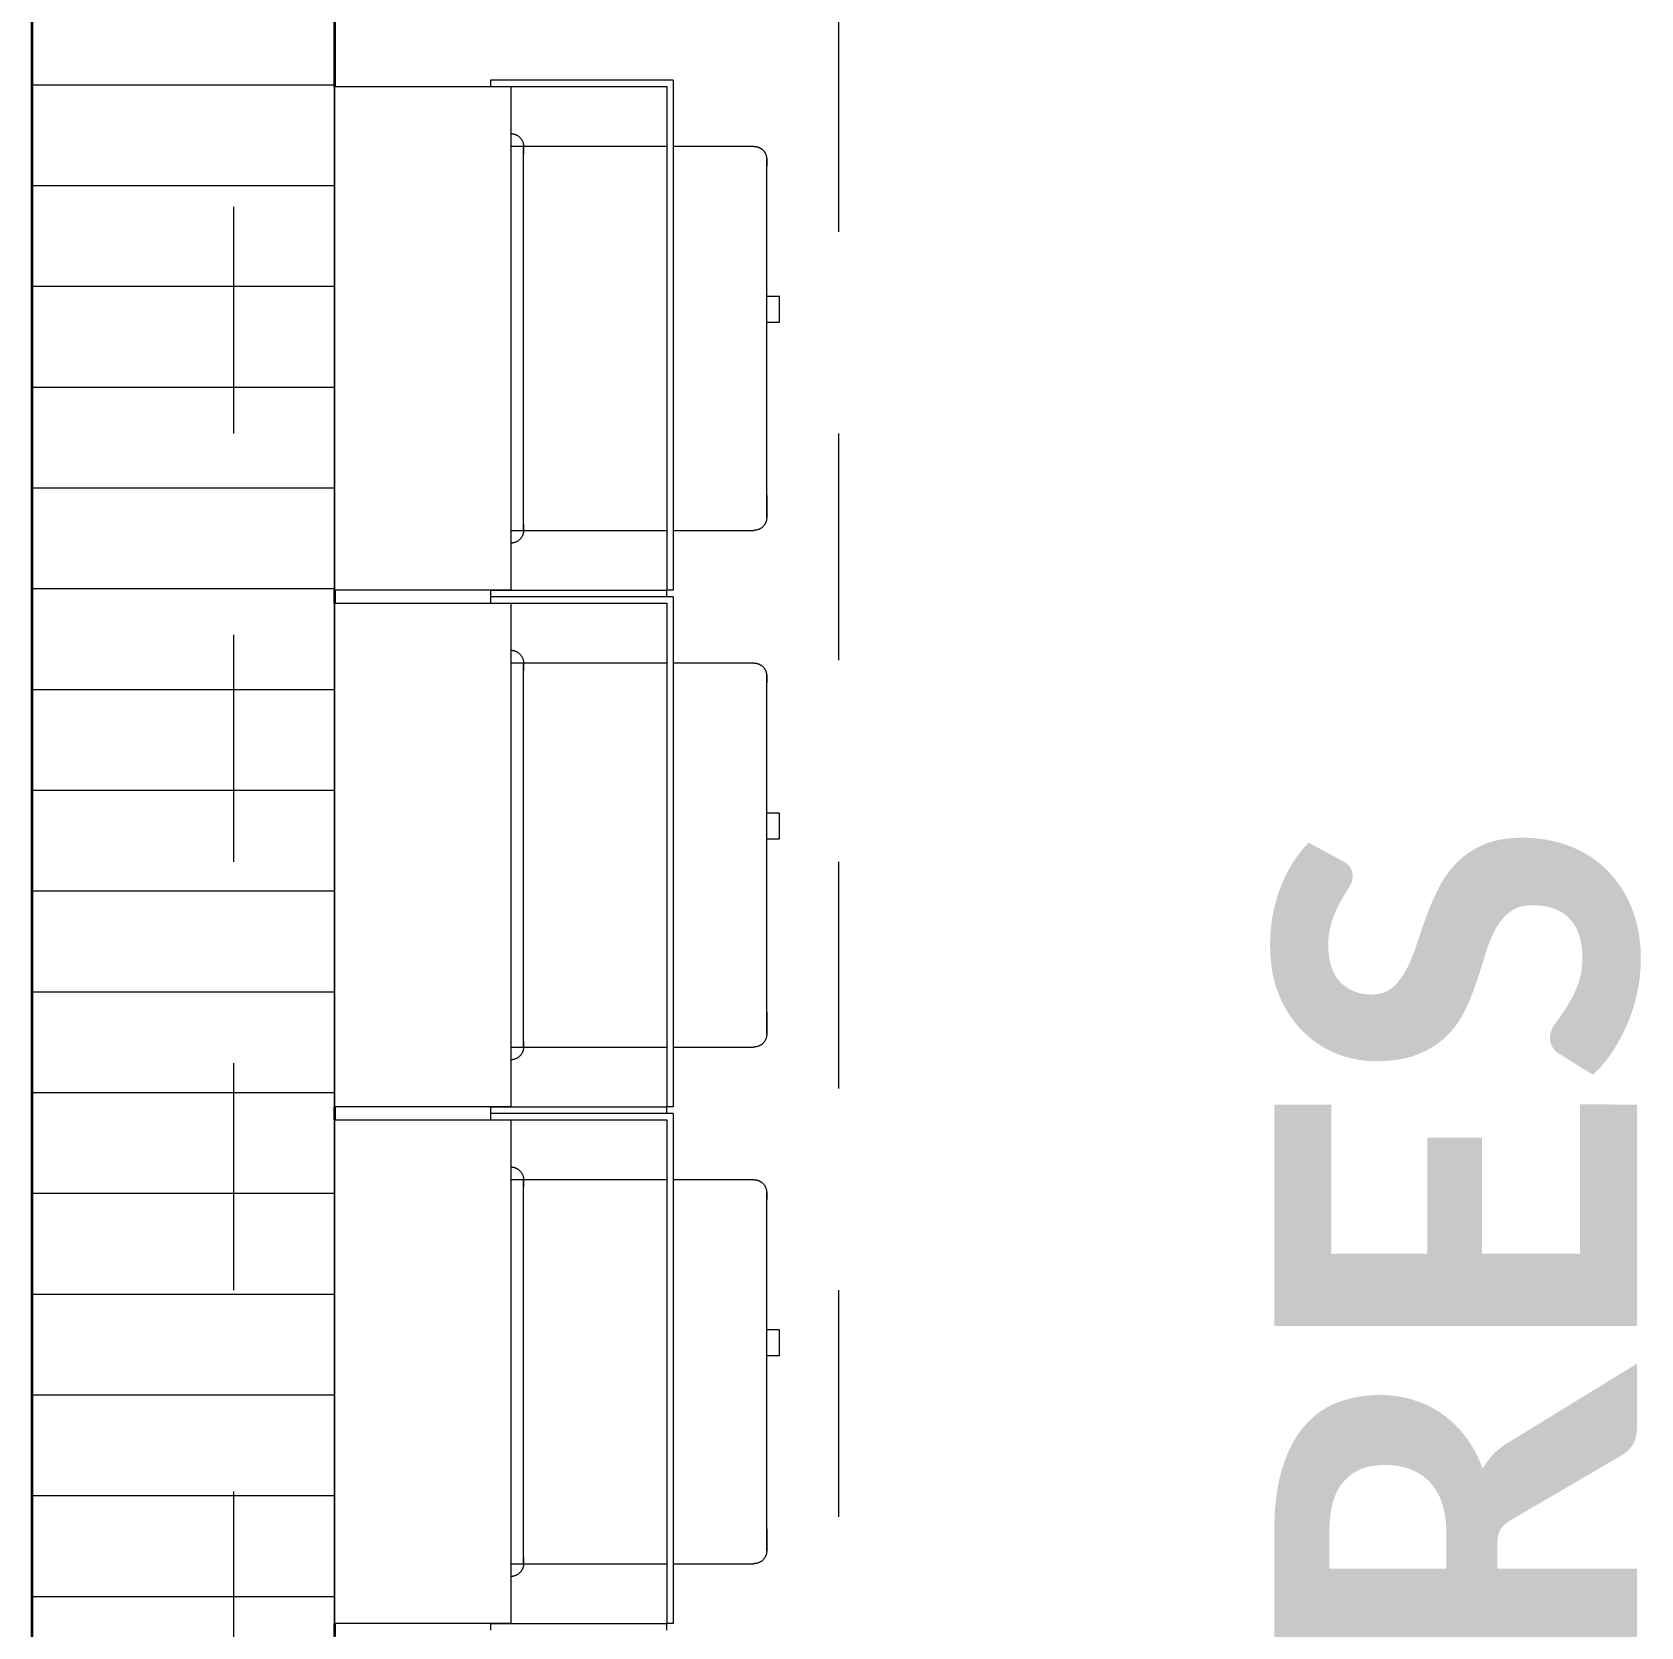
# Model space of a CAD drawing. Header units: metres. Extents: x -144 to 1000, y -717 to 29.
# Drawn here: x 181.472 to 182.27, y -565.68 to -564.888 of the extents above; entities that cross this region are included whole.
import ezdxf

# ---------------------------------------------------------------- set-up
doc = ezdxf.new("R2010")
doc.units = ezdxf.units.M
doc.linetypes.add('basculante modificado', pattern=[0.18, 0.1125, -0.0675])
doc.layers.get('0').update_dxf_attribs({"color": 1})
for name, color, linetype, lineweight in [('A-DETL', 1, 'Continuous', 9), ('A-DETL-THIN', 1, 'Continuous', 9), ('A-WALL', 4, 'Continuous', 9), ('E-ELEC-FIXT', 7, 'Continuous', 9), ('G-ANNO-TEXT', 2, 'Continuous', 9)]:
    doc.layers.add(name, color=color, linetype=linetype, lineweight=lineweight)
doc.layers.add('A-WALL-PATT', color=7, linetype='Continuous', lineweight=35, true_color=0x9c9c9c)
doc.styles.add('Calibri_B_2', font='calibrib.ttf', dxfattribs={"height": 0.135})

# ---------------------------------------------------------------- blocks, each defined once
blk = doc.blocks.new('Q')
at = {"layer": 'A-DETL', "color": 7, "linetype": 'basculante modificado'}
for p, q in [((187.49869, -505.70639), (187.49869, -498.90639)), ((187.79869, -498.90639), (187.79869, -505.70639))]:
    blk.add_line(p, q, dxfattribs=at)
at = {"layer": 'A-DETL-THIN'}
blk.add_line((187.54869, -502.35539), (187.54869, -505.70639), dxfattribs=at)
at = {"layer": 'A-WALL', "lineweight": 35}
for p, q in [((187.39869, -505.70639), (187.39869, -498.91039)), ((187.54869, -502.35539), (187.54869, -503.40922)), ((187.54869, -503.65922), (187.54869, -503.66557)), ((187.54869, -503.91557), (187.54869, -503.92192)), ((187.54869, -504.17192), (187.54869, -504.17827))]:
    blk.add_line(p, q, dxfattribs=at)
at = {"layer": 'A-WALL-PATT', "color": 8, "lineweight": 5, "true_color": 0x727272}
for p, q in [((187.54869, -503.40854), (187.39869, -503.40854)), ((187.54869, -503.45854), (187.39869, -503.45854)), ((187.54869, -503.50854), (187.39869, -503.50854)), ((187.54869, -503.55854), (187.39869, -503.55854)), ((187.54869, -503.60854), (187.39869, -503.60854)), ((187.54869, -503.65854), (187.39869, -503.65854)), ((187.54869, -503.70854), (187.39869, -503.70854)), ((187.54869, -503.75854), (187.39869, -503.75854)), ((187.54869, -503.80854), (187.39869, -503.80854)), ((187.54869, -503.85854), (187.39869, -503.85854)), ((187.54869, -503.90854), (187.39869, -503.90854)), ((187.54869, -503.95854), (187.39869, -503.95854)), ((187.54869, -504.00854), (187.39869, -504.00854)), ((187.54869, -504.05854), (187.39869, -504.05854)), ((187.54869, -504.10854), (187.39869, -504.10854)), ((187.54869, -504.15854), (187.39869, -504.15854))]:
    blk.add_line(p, q, dxfattribs=at)
at = {"layer": 'E-ELEC-FIXT'}
for p, q in [((187.54869, -503.65922), (187.54869, -503.40922)), ((187.54869, -503.40922), (187.63614, -503.40922)), ((187.71672, -503.40604), (187.62609, -503.40604)), ((187.62609, -503.40604), (187.62609, -503.40922)), ((187.62609, -503.40922), (187.71354, -503.40922)), ((187.63614, -503.40922), (187.63614, -503.65922)), ((187.71354, -503.40922), (187.71354, -503.65922)), ((187.71672, -503.40604), (187.71672, -503.65922)), ((187.71354, -503.43897), (187.63614, -503.43897)), ((187.64249, -503.44148), (187.64249, -503.43897)), ((187.75679, -503.43897), (187.71672, -503.43897)), ((187.64249, -503.47737), (187.64249, -503.47045)), ((187.64249, -503.50482), (187.64249, -503.49646)), ((187.76949, -503.51341), (187.76314, -503.51341)), ((187.76949, -503.51341), (187.76314, -503.51341)), ((187.76949, -503.52611), (187.76949, -503.51341)), ((187.76949, -503.51407), (187.76949, -503.51341)), ((187.76949, -503.51426), (187.76949, -503.51341)), ((187.76949, -503.51407), (187.76949, -503.51341)), ((187.76314, -503.52611), (187.76949, -503.52611)), ((187.76314, -503.52611), (187.76949, -503.52611)), ((187.76949, -503.52611), (187.76949, -503.52526)), ((187.76949, -503.52611), (187.76949, -503.52546)), ((187.76949, -503.52611), (187.76949, -503.52546)), ((187.64249, -503.57198), (187.64249, -503.56361)), ((187.64249, -503.59798), (187.64249, -503.59107)), ((187.63614, -503.62947), (187.71354, -503.62947)), ((187.64249, -503.62947), (187.64249, -503.62802)), ((187.71672, -503.62947), (187.75679, -503.62947)), ((187.63614, -503.65922), (187.54869, -503.65922)), ((187.54869, -503.91557), (187.54869, -503.66557)), ((187.54869, -503.66557), (187.63614, -503.66557)), ((187.62609, -503.65922), (187.71354, -503.65922)), ((187.62609, -503.65922), (187.62609, -503.66239)), ((187.71354, -503.66239), (187.62609, -503.66239)), ((187.71672, -503.66239), (187.62609, -503.66239)), ((187.62609, -503.66239), (187.62609, -503.66557)), ((187.62609, -503.66557), (187.71354, -503.66557)), ((187.63614, -503.66557), (187.63614, -503.91557)), ((187.71354, -503.66239), (187.71354, -503.65922)), ((187.71672, -503.65922), (187.71354, -503.65922)), ((187.71354, -503.66557), (187.71354, -503.91557)), ((187.71672, -503.66239), (187.71672, -503.91557)), ((187.71354, -503.69532), (187.63614, -503.69532)), ((187.64249, -503.69783), (187.64249, -503.69532)), ((187.75679, -503.69532), (187.71672, -503.69532)), ((187.64249, -503.73372), (187.64249, -503.7268)), ((187.64249, -503.76018), (187.64249, -503.75281)), ((187.76949, -503.76976), (187.76314, -503.76976)), ((187.76949, -503.76976), (187.76314, -503.76976)), ((187.76949, -503.78246), (187.76949, -503.76976)), ((187.76949, -503.77042), (187.76949, -503.76976)), ((187.76949, -503.77061), (187.76949, -503.76976)), ((187.76949, -503.77042), (187.76949, -503.76976)), ((187.76314, -503.78246), (187.76949, -503.78246)), ((187.76314, -503.78246), (187.76949, -503.78246)), ((187.76949, -503.78246), (187.76949, -503.78161)), ((187.76949, -503.78246), (187.76949, -503.78181)), ((187.76949, -503.78246), (187.76949, -503.78181)), ((187.64249, -503.82833), (187.64249, -503.81996)), ((187.64249, -503.85433), (187.64249, -503.84742)), ((187.63614, -503.88582), (187.71354, -503.88582)), ((187.64249, -503.88582), (187.64249, -503.88437)), ((187.71672, -503.88582), (187.75679, -503.88582)), ((187.63614, -503.91557), (187.54869, -503.91557)), ((187.54869, -504.17192), (187.54869, -503.92192)), ((187.54869, -503.92192), (187.63614, -503.92192)), ((187.62609, -503.91557), (187.71354, -503.91557)), ((187.62609, -503.91557), (187.62609, -503.91874)), ((187.71354, -503.91874), (187.62609, -503.91874)), ((187.71672, -503.91874), (187.62609, -503.91874)), ((187.62609, -503.91874), (187.62609, -503.92192)), ((187.62609, -503.92192), (187.71354, -503.92192)), ((187.63614, -503.92192), (187.63614, -504.17192)), ((187.71354, -503.91874), (187.71354, -503.91557)), ((187.71672, -503.91557), (187.71354, -503.91557)), ((187.71354, -503.92192), (187.71354, -504.17192)), ((187.71672, -503.91874), (187.71672, -504.17192)), ((187.71354, -503.95167), (187.63614, -503.95167)), ((187.64249, -503.95418), (187.64249, -503.95167)), ((187.75679, -503.95167), (187.71672, -503.95167)), ((187.64249, -503.98475), (187.64249, -503.98315)), ((187.64249, -503.99007), (187.64249, -503.98569)), ((187.64249, -504.01752), (187.64249, -504.00916)), ((187.76949, -504.02611), (187.76314, -504.02611)), ((187.76949, -504.02611), (187.76314, -504.02611)), ((187.76949, -504.03881), (187.76949, -504.02611)), ((187.76949, -504.02677), (187.76949, -504.02611)), ((187.76949, -504.02696), (187.76949, -504.02611)), ((187.76949, -504.02677), (187.76949, -504.02611)), ((187.76314, -504.03881), (187.76949, -504.03881)), ((187.76314, -504.03881), (187.76949, -504.03881)), ((187.76949, -504.03881), (187.76949, -504.03796)), ((187.76949, -504.03881), (187.76949, -504.03816)), ((187.76949, -504.03881), (187.76949, -504.03816)), ((187.64249, -504.08468), (187.64249, -504.07631)), ((187.64249, -504.11068), (187.64249, -504.10377)), ((187.63614, -504.14217), (187.71354, -504.14217)), ((187.64249, -504.14217), (187.64249, -504.14072)), ((187.71672, -504.14217), (187.75679, -504.14217)), ((187.63614, -504.17192), (187.54869, -504.17192)), ((187.62609, -504.17192), (187.71354, -504.17192)), ((187.62609, -504.17192), (187.62609, -504.17509)), ((187.71354, -504.17509), (187.71354, -504.17192)), ((187.71672, -504.17192), (187.71354, -504.17192))]:
    blk.add_line(p, q, dxfattribs=at)
at = {"layer": 'E-ELEC-FIXT', "flags": 128}
for points in [[(187.63614, -503.43262), (187.63639, -503.43262), (187.63665, -503.43264), (187.6369, -503.43266), (187.63715, -503.4327), (187.6374, -503.43274), (187.63765, -503.4328), (187.6379, -503.43286), (187.63814, -503.43294), (187.63838, -503.43302), (187.63861, -503.43312), (187.63885, -503.43322), (187.63907, -503.43333), (187.6393, -503.43346), (187.63951, -503.43359), (187.63973, -503.43373), (187.63993, -503.43387), (187.64013, -503.43403), (187.64033, -503.43419), (187.64052, -503.43436), (187.6407, -503.43454), (187.64087, -503.43473), (187.64104, -503.43492), (187.64119, -503.43512), (187.64134, -503.43533), (187.64148, -503.43554), (187.64162, -503.43575), (187.64174, -503.43597), (187.64186, -503.4362), (187.64196, -503.43643), (187.64206, -503.43667), (187.64215, -503.4369), (187.64222, -503.43715), (187.64229, -503.43739), (187.64235, -503.43764), (187.6424, -503.43789), (187.64244, -503.43814), (187.64246, -503.43839), (187.64248, -503.43864), (187.64249, -503.4389), (187.64249, -503.43897)], [(187.63614, -503.43262), (187.63639, -503.43262), (187.63665, -503.43264), (187.6369, -503.43266), (187.63715, -503.4327), (187.6374, -503.43274), (187.63765, -503.4328), (187.6379, -503.43286), (187.63814, -503.43294), (187.63838, -503.43302), (187.63861, -503.43312), (187.63885, -503.43322), (187.63907, -503.43333), (187.6393, -503.43346), (187.63951, -503.43359), (187.63973, -503.43373), (187.63993, -503.43387), (187.64013, -503.43403), (187.64033, -503.43419)], [(187.64196, -503.43643), (187.64206, -503.43667), (187.64215, -503.4369), (187.64222, -503.43715), (187.64229, -503.43739), (187.64235, -503.43764), (187.6424, -503.43789), (187.64244, -503.43814), (187.64246, -503.43839), (187.64248, -503.43864), (187.64249, -503.4389), (187.64249, -503.43897)], [(187.64249, -503.53422), (187.64249, -503.53041), (187.64249, -503.52661), (187.64249, -503.52281), (187.64249, -503.51904), (187.64249, -503.51529), (187.64249, -503.51158), (187.64249, -503.50789), (187.64249, -503.50425), (187.64249, -503.50066), (187.64249, -503.49712), (187.64249, -503.49365), (187.64249, -503.49023), (187.64249, -503.48689), (187.64249, -503.48362), (187.64249, -503.48043), (187.64249, -503.47733), (187.64249, -503.47432), (187.64249, -503.47141), (187.64249, -503.4686), (187.64249, -503.46589), (187.64249, -503.46329), (187.64249, -503.4608), (187.64249, -503.45844), (187.64249, -503.45619), (187.64249, -503.45407), (187.64249, -503.45207), (187.64249, -503.45021), (187.64249, -503.44848), (187.64249, -503.44689), (187.64249, -503.44544), (187.64249, -503.44413), (187.64249, -503.44297), (187.64249, -503.44195), (187.64249, -503.44108), (187.64249, -503.44035), (187.64249, -503.43978), (187.64249, -503.43936), (187.64249, -503.43909), (187.64249, -503.43897), (187.64249, -503.43897)], [(187.64249, -503.43897), (187.64249, -503.43904), (187.64249, -503.43927), (187.64249, -503.43965), (187.64249, -503.44018), (187.64249, -503.44087), (187.64249, -503.4417), (187.64249, -503.44268)], [(187.75679, -503.43897), (187.75704, -503.43897), (187.7573, -503.43899), (187.75755, -503.43901), (187.7578, -503.43905), (187.75805, -503.43909), (187.7583, -503.43915), (187.75855, -503.43921), (187.75879, -503.43929), (187.75903, -503.43937), (187.75926, -503.43947), (187.7595, -503.43957), (187.75972, -503.43968), (187.75995, -503.43981), (187.76016, -503.43994), (187.76038, -503.44008), (187.76058, -503.44022), (187.76078, -503.44038), (187.76098, -503.44054), (187.76117, -503.44071), (187.76135, -503.44089), (187.76152, -503.44108), (187.76169, -503.44127), (187.76184, -503.44147), (187.76199, -503.44168), (187.76213, -503.44189), (187.76227, -503.4421), (187.76239, -503.44232), (187.76251, -503.44255), (187.76261, -503.44278), (187.76271, -503.44302), (187.7628, -503.44325), (187.76287, -503.4435), (187.76294, -503.44374), (187.763, -503.44399), (187.76305, -503.44424), (187.76309, -503.44449), (187.76311, -503.44474), (187.76313, -503.44499), (187.76314, -503.44525), (187.76314, -503.44532)], [(187.75755, -503.43901), (187.7578, -503.43905), (187.75805, -503.43909), (187.7583, -503.43915), (187.75855, -503.43921), (187.75879, -503.43929), (187.75903, -503.43937), (187.75926, -503.43947), (187.7595, -503.43957), (187.75972, -503.43968), (187.75995, -503.43981), (187.76016, -503.43994), (187.76038, -503.44008), (187.76058, -503.44022)], [(187.76199, -503.44168), (187.76213, -503.44189), (187.76227, -503.4421), (187.76239, -503.44232), (187.76251, -503.44255), (187.76261, -503.44278), (187.76271, -503.44302), (187.7628, -503.44325), (187.76287, -503.4435), (187.76294, -503.44374), (187.763, -503.44399), (187.76305, -503.44424), (187.76309, -503.44449), (187.76311, -503.44474), (187.76313, -503.44499), (187.76314, -503.44525), (187.76314, -503.44532)], [(187.76314, -503.62312), (187.76314, -503.62305), (187.76314, -503.62283), (187.76314, -503.62248), (187.76314, -503.62198), (187.76314, -503.62134), (187.76314, -503.62057), (187.76314, -503.61965), (187.76314, -503.6186), (187.76314, -503.61742), (187.76314, -503.6161), (187.76314, -503.61465), (187.76314, -503.61307), (187.76314, -503.61137), (187.76314, -503.60954), (187.76314, -503.60759), (187.76314, -503.60552), (187.76314, -503.60334), (187.76314, -503.60105), (187.76314, -503.59865), (187.76314, -503.59615), (187.76314, -503.59355), (187.76314, -503.59086), (187.76314, -503.58807), (187.76314, -503.5852), (187.76314, -503.58225), (187.76314, -503.57922), (187.76314, -503.57612), (187.76314, -503.57295), (187.76314, -503.56972), (187.76314, -503.56643), (187.76314, -503.56309), (187.76314, -503.55971), (187.76314, -503.55628), (187.76314, -503.55282), (187.76314, -503.54933), (187.76314, -503.54581), (187.76314, -503.54228), (187.76314, -503.53873), (187.76314, -503.53518), (187.76314, -503.53162), (187.76314, -503.52807), (187.76314, -503.52453), (187.76314, -503.521), (187.76314, -503.5175), (187.76314, -503.51402), (187.76314, -503.51057), (187.76314, -503.50716), (187.76314, -503.5038), (187.76314, -503.50048), (187.76314, -503.49722), (187.76314, -503.49402), (187.76314, -503.49088), (187.76314, -503.48781), (187.76314, -503.48482), (187.76314, -503.4819), (187.76314, -503.47907), (187.76314, -503.47632), (187.76314, -503.47367), (187.76314, -503.47112), (187.76314, -503.46866), (187.76314, -503.46631), (187.76314, -503.46407), (187.76314, -503.46195), (187.76314, -503.45993), (187.76314, -503.45804), (187.76314, -503.45627), (187.76314, -503.45462), (187.76314, -503.4531), (187.76314, -503.45171), (187.76314, -503.45045), (187.76314, -503.44933), (187.76314, -503.44834), (187.76314, -503.44749), (187.76314, -503.44678), (187.76314, -503.44621), (187.76314, -503.44578), (187.76314, -503.44549), (187.76314, -503.44534), (187.76314, -503.44532)], [(187.76314, -503.44532), (187.76314, -503.44539), (187.76314, -503.4456), (187.76314, -503.44596), (187.76314, -503.44645), (187.76314, -503.44709), (187.76314, -503.44786), (187.76314, -503.44878)], [(187.76314, -503.44678), (187.76314, -503.44621), (187.76314, -503.44578), (187.76314, -503.44549), (187.76314, -503.44534), (187.76314, -503.44532)], [(187.76314, -503.44532), (187.76314, -503.44539), (187.76314, -503.4456), (187.76314, -503.44596), (187.76314, -503.44645)], [(187.64249, -503.62947), (187.64249, -503.62939), (187.64249, -503.62916), (187.64249, -503.62878), (187.64249, -503.62825), (187.64249, -503.62757), (187.64249, -503.62674), (187.64249, -503.62576), (187.64249, -503.62463), (187.64249, -503.62336), (187.64249, -503.62195), (187.64249, -503.62039), (187.64249, -503.6187), (187.64249, -503.61688), (187.64249, -503.61492), (187.64249, -503.61283), (187.64249, -503.61062), (187.64249, -503.60828), (187.64249, -503.60583), (187.64249, -503.60326), (187.64249, -503.60058), (187.64249, -503.59779), (187.64249, -503.59491), (187.64249, -503.59192), (187.64249, -503.58884), (187.64249, -503.58568), (187.64249, -503.58243), (187.64249, -503.57911), (187.64249, -503.57572), (187.64249, -503.57225), (187.64249, -503.56873), (187.64249, -503.56515), (187.64249, -503.56153), (187.64249, -503.55786), (187.64249, -503.55415), (187.64249, -503.55041), (187.64249, -503.54664), (187.64249, -503.54285), (187.64249, -503.53905), (187.64249, -503.53525), (187.64249, -503.53422)], [(187.76314, -503.62312), (187.76314, -503.62305), (187.76314, -503.62283), (187.76314, -503.62248), (187.76314, -503.62198), (187.76314, -503.62134), (187.76314, -503.62057), (187.76314, -503.61965), (187.76314, -503.6186), (187.76314, -503.61742), (187.76314, -503.6161), (187.76314, -503.61465), (187.76314, -503.61307), (187.76314, -503.61137)], [(187.76314, -503.61217), (187.76314, -503.61381), (187.76314, -503.61533), (187.76314, -503.61672), (187.76314, -503.61798), (187.76314, -503.6191), (187.76314, -503.62009), (187.76314, -503.62094), (187.76314, -503.62166), (187.76314, -503.62223), (187.76314, -503.62266), (187.76314, -503.62295), (187.76314, -503.6231), (187.76314, -503.62312)], [(187.76314, -503.61217), (187.76314, -503.61381), (187.76314, -503.61533), (187.76314, -503.61672), (187.76314, -503.61798), (187.76314, -503.6191), (187.76314, -503.62009), (187.76314, -503.62094), (187.76314, -503.62166), (187.76314, -503.62223), (187.76314, -503.62266), (187.76314, -503.62295), (187.76314, -503.6231), (187.76314, -503.62312)], [(187.64249, -503.62649), (187.64249, -503.62736), (187.64249, -503.62808), (187.64249, -503.62865), (187.64249, -503.62907), (187.64249, -503.62934), (187.64249, -503.62946), (187.64249, -503.62947)], [(187.76314, -503.62312), (187.76314, -503.62337), (187.76312, -503.62362), (187.7631, -503.62388), (187.76306, -503.62413), (187.76301, -503.62438), (187.76296, -503.62463), (187.76289, -503.62487), (187.76282, -503.62511), (187.76273, -503.62535), (187.76264, -503.62559), (187.76254, -503.62582), (187.76242, -503.62605), (187.7623, -503.62627), (187.76217, -503.62649), (187.76203, -503.6267), (187.76188, -503.62691), (187.76173, -503.62711), (187.76156, -503.6273), (187.76139, -503.62749), (187.76121, -503.62767), (187.76103, -503.62785), (187.76084, -503.62801), (187.76064, -503.62817), (187.76043, -503.62832), (187.76022, -503.62846), (187.76001, -503.62859), (187.75978, -503.62872), (187.75956, -503.62883), (187.75933, -503.62894), (187.75909, -503.62904), (187.75885, -503.62912), (187.75861, -503.6292), (187.75837, -503.62927), (187.75812, -503.62933), (187.75787, -503.62937), (187.75762, -503.62941), (187.75737, -503.62944), (187.75711, -503.62946), (187.75686, -503.62947), (187.75679, -503.62947)], [(187.76314, -503.62312), (187.76314, -503.62337), (187.76312, -503.62362), (187.7631, -503.62388), (187.76306, -503.62413), (187.76301, -503.62438), (187.76296, -503.62463), (187.76289, -503.62487), (187.76282, -503.62511), (187.76273, -503.62535), (187.76264, -503.62559), (187.76254, -503.62582), (187.76242, -503.62605), (187.7623, -503.62627), (187.76217, -503.62649), (187.76203, -503.6267), (187.76188, -503.62691), (187.76173, -503.62711), (187.76156, -503.6273), (187.76139, -503.62749)], [(187.64249, -503.62947), (187.64249, -503.62972), (187.64247, -503.62997), (187.64245, -503.63023), (187.64241, -503.63048), (187.64236, -503.63073), (187.64231, -503.63098), (187.64224, -503.63122), (187.64217, -503.63146), (187.64208, -503.6317), (187.64199, -503.63194), (187.64189, -503.63217), (187.64177, -503.6324), (187.64165, -503.63262), (187.64152, -503.63284), (187.64138, -503.63305), (187.64123, -503.63326), (187.64108, -503.63346), (187.64091, -503.63365), (187.64074, -503.63384), (187.64056, -503.63402), (187.64038, -503.6342), (187.64019, -503.63436), (187.63999, -503.63452), (187.63978, -503.63467), (187.63957, -503.63481), (187.63936, -503.63494), (187.63913, -503.63507), (187.63891, -503.63518), (187.63868, -503.63529), (187.63844, -503.63539), (187.6382, -503.63547), (187.63796, -503.63555), (187.63772, -503.63562), (187.63747, -503.63568), (187.63722, -503.63572), (187.63697, -503.63576), (187.63672, -503.63579), (187.63646, -503.63581), (187.63621, -503.63582), (187.63614, -503.63582)], [(187.64019, -503.63436), (187.63999, -503.63452), (187.63978, -503.63467), (187.63957, -503.63481), (187.63936, -503.63494), (187.63913, -503.63507), (187.63891, -503.63518), (187.63868, -503.63529), (187.63844, -503.63539), (187.6382, -503.63547), (187.63796, -503.63555), (187.63772, -503.63562), (187.63747, -503.63568), (187.63722, -503.63572), (187.63697, -503.63576), (187.63672, -503.63579), (187.63646, -503.63581), (187.63621, -503.63582), (187.63614, -503.63582)], [(187.64249, -503.62947), (187.64249, -503.62972), (187.64247, -503.62997), (187.64245, -503.63023), (187.64241, -503.63048), (187.64236, -503.63073), (187.64231, -503.63098), (187.64224, -503.63122), (187.64217, -503.63146), (187.64208, -503.6317)], [(187.76064, -503.62817), (187.76043, -503.62832), (187.76022, -503.62846), (187.76001, -503.62859), (187.75978, -503.62872), (187.75956, -503.62883), (187.75933, -503.62894), (187.75909, -503.62904), (187.75885, -503.62912), (187.75861, -503.6292), (187.75837, -503.62927), (187.75812, -503.62933), (187.75787, -503.62937), (187.75762, -503.62941)], [(187.63614, -503.68897), (187.63639, -503.68897), (187.63665, -503.68899), (187.6369, -503.68901), (187.63715, -503.68905), (187.6374, -503.68909), (187.63765, -503.68915), (187.6379, -503.68921), (187.63814, -503.68929), (187.63838, -503.68937), (187.63861, -503.68947), (187.63885, -503.68957), (187.63907, -503.68968), (187.6393, -503.68981), (187.63951, -503.68994), (187.63973, -503.69008), (187.63993, -503.69022), (187.64013, -503.69038), (187.64033, -503.69054), (187.64052, -503.69071), (187.6407, -503.69089), (187.64087, -503.69108), (187.64104, -503.69127), (187.64119, -503.69147), (187.64134, -503.69168), (187.64148, -503.69189), (187.64162, -503.6921), (187.64174, -503.69232), (187.64186, -503.69255), (187.64196, -503.69278), (187.64206, -503.69302), (187.64215, -503.69325), (187.64222, -503.6935), (187.64229, -503.69374), (187.64235, -503.69399), (187.6424, -503.69424), (187.64244, -503.69449), (187.64246, -503.69474), (187.64248, -503.69499), (187.64249, -503.69525), (187.64249, -503.69532)], [(187.63614, -503.68897), (187.63639, -503.68897), (187.63665, -503.68899), (187.6369, -503.68901), (187.63715, -503.68905), (187.6374, -503.68909), (187.63765, -503.68915), (187.6379, -503.68921), (187.63814, -503.68929), (187.63838, -503.68937), (187.63861, -503.68947), (187.63885, -503.68957), (187.63907, -503.68968), (187.6393, -503.68981), (187.63951, -503.68994), (187.63973, -503.69008), (187.63993, -503.69022), (187.64013, -503.69038), (187.64033, -503.69054)], [(187.64196, -503.69278), (187.64206, -503.69302), (187.64215, -503.69325), (187.64222, -503.6935), (187.64229, -503.69374), (187.64235, -503.69399), (187.6424, -503.69424), (187.64244, -503.69449), (187.64246, -503.69474), (187.64248, -503.69499), (187.64249, -503.69525), (187.64249, -503.69532)], [(187.64249, -503.79057), (187.64249, -503.78676), (187.64249, -503.78296), (187.64249, -503.77916), (187.64249, -503.77539), (187.64249, -503.77164), (187.64249, -503.76793), (187.64249, -503.76424), (187.64249, -503.7606), (187.64249, -503.75701), (187.64249, -503.75347), (187.64249, -503.75), (187.64249, -503.74658), (187.64249, -503.74324), (187.64249, -503.73997), (187.64249, -503.73678), (187.64249, -503.73368), (187.64249, -503.73067), (187.64249, -503.72776), (187.64249, -503.72495), (187.64249, -503.72224), (187.64249, -503.71964), (187.64249, -503.71715), (187.64249, -503.71479), (187.64249, -503.71254), (187.64249, -503.71042), (187.64249, -503.70842), (187.64249, -503.70656), (187.64249, -503.70483), (187.64249, -503.70324), (187.64249, -503.70179), (187.64249, -503.70048), (187.64249, -503.69932), (187.64249, -503.6983), (187.64249, -503.69743), (187.64249, -503.6967), (187.64249, -503.69613), (187.64249, -503.69571), (187.64249, -503.69544), (187.64249, -503.69532), (187.64249, -503.69532)], [(187.64249, -503.69532), (187.64249, -503.69539), (187.64249, -503.69562), (187.64249, -503.696), (187.64249, -503.69653), (187.64249, -503.69722), (187.64249, -503.69805), (187.64249, -503.69903)], [(187.75679, -503.69532), (187.75704, -503.69532), (187.7573, -503.69534), (187.75755, -503.69536), (187.7578, -503.6954), (187.75805, -503.69544), (187.7583, -503.6955), (187.75855, -503.69556), (187.75879, -503.69564), (187.75903, -503.69572), (187.75926, -503.69582), (187.7595, -503.69592), (187.75972, -503.69603), (187.75995, -503.69616), (187.76016, -503.69629), (187.76038, -503.69643), (187.76058, -503.69657), (187.76078, -503.69673), (187.76098, -503.69689), (187.76117, -503.69706), (187.76135, -503.69724), (187.76152, -503.69743), (187.76169, -503.69762), (187.76184, -503.69782), (187.76199, -503.69803), (187.76213, -503.69824), (187.76227, -503.69845), (187.76239, -503.69867), (187.76251, -503.6989), (187.76261, -503.69913), (187.76271, -503.69937), (187.7628, -503.6996), (187.76287, -503.69985), (187.76294, -503.70009), (187.763, -503.70034), (187.76305, -503.70059), (187.76309, -503.70084), (187.76311, -503.70109), (187.76313, -503.70134), (187.76314, -503.7016), (187.76314, -503.70167)], [(187.75755, -503.69536), (187.7578, -503.6954), (187.75805, -503.69544), (187.7583, -503.6955), (187.75855, -503.69556), (187.75879, -503.69564), (187.75903, -503.69572), (187.75926, -503.69582), (187.7595, -503.69592), (187.75972, -503.69603), (187.75995, -503.69616), (187.76016, -503.69629), (187.76038, -503.69643), (187.76058, -503.69657)], [(187.76199, -503.69803), (187.76213, -503.69824), (187.76227, -503.69845), (187.76239, -503.69867), (187.76251, -503.6989), (187.76261, -503.69913), (187.76271, -503.69937), (187.7628, -503.6996), (187.76287, -503.69985), (187.76294, -503.70009), (187.763, -503.70034), (187.76305, -503.70059), (187.76309, -503.70084), (187.76311, -503.70109), (187.76313, -503.70134), (187.76314, -503.7016), (187.76314, -503.70167)], [(187.76314, -503.87947), (187.76314, -503.8794), (187.76314, -503.87918), (187.76314, -503.87883), (187.76314, -503.87833), (187.76314, -503.87769), (187.76314, -503.87692), (187.76314, -503.876), (187.76314, -503.87495), (187.76314, -503.87377), (187.76314, -503.87245), (187.76314, -503.871), (187.76314, -503.86942), (187.76314, -503.86772), (187.76314, -503.86589), (187.76314, -503.86394), (187.76314, -503.86187), (187.76314, -503.85969), (187.76314, -503.8574), (187.76314, -503.855), (187.76314, -503.8525), (187.76314, -503.8499), (187.76314, -503.84721), (187.76314, -503.84442), (187.76314, -503.84155), (187.76314, -503.8386), (187.76314, -503.83557), (187.76314, -503.83247), (187.76314, -503.8293), (187.76314, -503.82607), (187.76314, -503.82278), (187.76314, -503.81944), (187.76314, -503.81606), (187.76314, -503.81263), (187.76314, -503.80917), (187.76314, -503.80568), (187.76314, -503.80216), (187.76314, -503.79863), (187.76314, -503.79508), (187.76314, -503.79153), (187.76314, -503.78797), (187.76314, -503.78442), (187.76314, -503.78088), (187.76314, -503.77735), (187.76314, -503.77385), (187.76314, -503.77037), (187.76314, -503.76692), (187.76314, -503.76351), (187.76314, -503.76015), (187.76314, -503.75683), (187.76314, -503.75357), (187.76314, -503.75037), (187.76314, -503.74723), (187.76314, -503.74416), (187.76314, -503.74117), (187.76314, -503.73825), (187.76314, -503.73542), (187.76314, -503.73267), (187.76314, -503.73002), (187.76314, -503.72747), (187.76314, -503.72501), (187.76314, -503.72266), (187.76314, -503.72042), (187.76314, -503.7183), (187.76314, -503.71628), (187.76314, -503.71439), (187.76314, -503.71262), (187.76314, -503.71097), (187.76314, -503.70945), (187.76314, -503.70806), (187.76314, -503.7068), (187.76314, -503.70568), (187.76314, -503.70469), (187.76314, -503.70384), (187.76314, -503.70313), (187.76314, -503.70256), (187.76314, -503.70213), (187.76314, -503.70184), (187.76314, -503.70169), (187.76314, -503.70167)], [(187.76314, -503.70167), (187.76314, -503.70174), (187.76314, -503.70195), (187.76314, -503.70231), (187.76314, -503.7028), (187.76314, -503.70344), (187.76314, -503.70421), (187.76314, -503.70513)], [(187.76314, -503.70313), (187.76314, -503.70256), (187.76314, -503.70213), (187.76314, -503.70184), (187.76314, -503.70169), (187.76314, -503.70167)], [(187.76314, -503.70167), (187.76314, -503.70174), (187.76314, -503.70195), (187.76314, -503.70231), (187.76314, -503.7028)], [(187.64249, -503.88582), (187.64249, -503.88574), (187.64249, -503.88551), (187.64249, -503.88513), (187.64249, -503.8846), (187.64249, -503.88392), (187.64249, -503.88309), (187.64249, -503.88211), (187.64249, -503.88098), (187.64249, -503.87971), (187.64249, -503.8783), (187.64249, -503.87674), (187.64249, -503.87505), (187.64249, -503.87323), (187.64249, -503.87127), (187.64249, -503.86918), (187.64249, -503.86697), (187.64249, -503.86463), (187.64249, -503.86218), (187.64249, -503.85961), (187.64249, -503.85693), (187.64249, -503.85414), (187.64249, -503.85126), (187.64249, -503.84827), (187.64249, -503.84519), (187.64249, -503.84203), (187.64249, -503.83878), (187.64249, -503.83546), (187.64249, -503.83207), (187.64249, -503.8286), (187.64249, -503.82508), (187.64249, -503.8215), (187.64249, -503.81788), (187.64249, -503.81421), (187.64249, -503.8105), (187.64249, -503.80676), (187.64249, -503.80299), (187.64249, -503.7992), (187.64249, -503.7954), (187.64249, -503.7916), (187.64249, -503.79057)], [(187.76314, -503.87947), (187.76314, -503.8794), (187.76314, -503.87918), (187.76314, -503.87883), (187.76314, -503.87833), (187.76314, -503.87769), (187.76314, -503.87692), (187.76314, -503.876), (187.76314, -503.87495), (187.76314, -503.87377), (187.76314, -503.87245), (187.76314, -503.871), (187.76314, -503.86942), (187.76314, -503.86772)], [(187.76314, -503.86852), (187.76314, -503.87016), (187.76314, -503.87168), (187.76314, -503.87307), (187.76314, -503.87433), (187.76314, -503.87545), (187.76314, -503.87644), (187.76314, -503.87729), (187.76314, -503.87801), (187.76314, -503.87858), (187.76314, -503.87901), (187.76314, -503.8793), (187.76314, -503.87945), (187.76314, -503.87947)], [(187.76314, -503.86852), (187.76314, -503.87016), (187.76314, -503.87168), (187.76314, -503.87307), (187.76314, -503.87433), (187.76314, -503.87545), (187.76314, -503.87644), (187.76314, -503.87729), (187.76314, -503.87801), (187.76314, -503.87858), (187.76314, -503.87901), (187.76314, -503.8793), (187.76314, -503.87945), (187.76314, -503.87947)], [(187.76314, -503.87947), (187.76314, -503.87972), (187.76312, -503.87997), (187.7631, -503.88023), (187.76306, -503.88048), (187.76301, -503.88073), (187.76296, -503.88098), (187.76289, -503.88122), (187.76282, -503.88146), (187.76273, -503.8817), (187.76264, -503.88194), (187.76254, -503.88217), (187.76242, -503.8824), (187.7623, -503.88262), (187.76217, -503.88284), (187.76203, -503.88305), (187.76188, -503.88326), (187.76173, -503.88346), (187.76156, -503.88365), (187.76139, -503.88384), (187.76121, -503.88402), (187.76103, -503.8842), (187.76084, -503.88436), (187.76064, -503.88452), (187.76043, -503.88467), (187.76022, -503.88481), (187.76001, -503.88494), (187.75978, -503.88507), (187.75956, -503.88518), (187.75933, -503.88529), (187.75909, -503.88539), (187.75885, -503.88547), (187.75861, -503.88555), (187.75837, -503.88562), (187.75812, -503.88568), (187.75787, -503.88572), (187.75762, -503.88576), (187.75737, -503.88579), (187.75711, -503.88581), (187.75686, -503.88582), (187.75679, -503.88582)], [(187.76314, -503.87947), (187.76314, -503.87972), (187.76312, -503.87997), (187.7631, -503.88023), (187.76306, -503.88048), (187.76301, -503.88073), (187.76296, -503.88098), (187.76289, -503.88122), (187.76282, -503.88146), (187.76273, -503.8817), (187.76264, -503.88194), (187.76254, -503.88217), (187.76242, -503.8824), (187.7623, -503.88262), (187.76217, -503.88284), (187.76203, -503.88305), (187.76188, -503.88326), (187.76173, -503.88346), (187.76156, -503.88365), (187.76139, -503.88384)], [(187.64249, -503.88582), (187.64249, -503.88607), (187.64247, -503.88632), (187.64245, -503.88658), (187.64241, -503.88683), (187.64236, -503.88708), (187.64231, -503.88733), (187.64224, -503.88757), (187.64217, -503.88781), (187.64208, -503.88805), (187.64199, -503.88829), (187.64189, -503.88852), (187.64177, -503.88875), (187.64165, -503.88897), (187.64152, -503.88919), (187.64138, -503.8894), (187.64123, -503.88961), (187.64108, -503.88981), (187.64091, -503.89), (187.64074, -503.89019), (187.64056, -503.89037), (187.64038, -503.89055), (187.64019, -503.89071), (187.63999, -503.89087), (187.63978, -503.89102), (187.63957, -503.89116), (187.63936, -503.89129), (187.63913, -503.89142), (187.63891, -503.89153), (187.63868, -503.89164), (187.63844, -503.89174), (187.6382, -503.89182), (187.63796, -503.8919), (187.63772, -503.89197), (187.63747, -503.89203), (187.63722, -503.89207), (187.63697, -503.89211), (187.63672, -503.89214), (187.63646, -503.89216), (187.63621, -503.89217), (187.63614, -503.89217)], [(187.64249, -503.88582), (187.64249, -503.88607), (187.64247, -503.88632), (187.64245, -503.88658), (187.64241, -503.88683), (187.64236, -503.88708), (187.64231, -503.88733), (187.64224, -503.88757), (187.64217, -503.88781), (187.64208, -503.88805)], [(187.64249, -503.88284), (187.64249, -503.88371), (187.64249, -503.88443), (187.64249, -503.885), (187.64249, -503.88542), (187.64249, -503.88569), (187.64249, -503.88581), (187.64249, -503.88582)], [(187.76064, -503.88452), (187.76043, -503.88467), (187.76022, -503.88481), (187.76001, -503.88494), (187.75978, -503.88507), (187.75956, -503.88518), (187.75933, -503.88529), (187.75909, -503.88539), (187.75885, -503.88547), (187.75861, -503.88555), (187.75837, -503.88562), (187.75812, -503.88568), (187.75787, -503.88572), (187.75762, -503.88576)], [(187.64019, -503.89071), (187.63999, -503.89087), (187.63978, -503.89102), (187.63957, -503.89116), (187.63936, -503.89129), (187.63913, -503.89142), (187.63891, -503.89153), (187.63868, -503.89164), (187.63844, -503.89174), (187.6382, -503.89182), (187.63796, -503.8919), (187.63772, -503.89197), (187.63747, -503.89203), (187.63722, -503.89207), (187.63697, -503.89211), (187.63672, -503.89214), (187.63646, -503.89216), (187.63621, -503.89217), (187.63614, -503.89217)], [(187.63614, -503.94532), (187.63639, -503.94532), (187.63665, -503.94534), (187.6369, -503.94536), (187.63715, -503.9454), (187.6374, -503.94544), (187.63765, -503.9455), (187.6379, -503.94556), (187.63814, -503.94564), (187.63838, -503.94572), (187.63861, -503.94582), (187.63885, -503.94592), (187.63907, -503.94603), (187.6393, -503.94616), (187.63951, -503.94629), (187.63973, -503.94643), (187.63993, -503.94657), (187.64013, -503.94673), (187.64033, -503.94689), (187.64052, -503.94706), (187.6407, -503.94724), (187.64087, -503.94743), (187.64104, -503.94762), (187.64119, -503.94782), (187.64134, -503.94803), (187.64148, -503.94824), (187.64162, -503.94845), (187.64174, -503.94867), (187.64186, -503.9489), (187.64196, -503.94913), (187.64206, -503.94937), (187.64215, -503.9496), (187.64222, -503.94985), (187.64229, -503.95009), (187.64235, -503.95034), (187.6424, -503.95059), (187.64244, -503.95084), (187.64246, -503.95109), (187.64248, -503.95134), (187.64249, -503.9516), (187.64249, -503.95167)], [(187.63614, -503.94532), (187.63639, -503.94532), (187.63665, -503.94534), (187.6369, -503.94536), (187.63715, -503.9454), (187.6374, -503.94544), (187.63765, -503.9455), (187.6379, -503.94556), (187.63814, -503.94564), (187.63838, -503.94572), (187.63861, -503.94582), (187.63885, -503.94592), (187.63907, -503.94603), (187.6393, -503.94616), (187.63951, -503.94629), (187.63973, -503.94643), (187.63993, -503.94657), (187.64013, -503.94673), (187.64033, -503.94689)], [(187.64196, -503.94913), (187.64206, -503.94937), (187.64215, -503.9496), (187.64222, -503.94985), (187.64229, -503.95009), (187.64235, -503.95034), (187.6424, -503.95059), (187.64244, -503.95084), (187.64246, -503.95109), (187.64248, -503.95134), (187.64249, -503.9516), (187.64249, -503.95167)], [(187.64249, -504.04692), (187.64249, -504.04311), (187.64249, -504.03931), (187.64249, -504.03551), (187.64249, -504.03174), (187.64249, -504.02799), (187.64249, -504.02428), (187.64249, -504.02059), (187.64249, -504.01695), (187.64249, -504.01336), (187.64249, -504.00982), (187.64249, -504.00635), (187.64249, -504.00293), (187.64249, -503.99959), (187.64249, -503.99632), (187.64249, -503.99313), (187.64249, -503.99003), (187.64249, -503.98702), (187.64249, -503.98411), (187.64249, -503.9813), (187.64249, -503.97859), (187.64249, -503.97599), (187.64249, -503.9735), (187.64249, -503.97114), (187.64249, -503.96889), (187.64249, -503.96677), (187.64249, -503.96477), (187.64249, -503.96291), (187.64249, -503.96118), (187.64249, -503.95959), (187.64249, -503.95814), (187.64249, -503.95683), (187.64249, -503.95567), (187.64249, -503.95465), (187.64249, -503.95378), (187.64249, -503.95305), (187.64249, -503.95248), (187.64249, -503.95206), (187.64249, -503.95179), (187.64249, -503.95167), (187.64249, -503.95167)], [(187.64249, -503.95167), (187.64249, -503.95174), (187.64249, -503.95197), (187.64249, -503.95235), (187.64249, -503.95288), (187.64249, -503.95357), (187.64249, -503.9544), (187.64249, -503.95538)], [(187.75679, -503.95167), (187.75704, -503.95167), (187.7573, -503.95169), (187.75755, -503.95171), (187.7578, -503.95175), (187.75805, -503.95179), (187.7583, -503.95185), (187.75855, -503.95191), (187.75879, -503.95199), (187.75903, -503.95207), (187.75926, -503.95217), (187.7595, -503.95227), (187.75972, -503.95238), (187.75995, -503.95251), (187.76016, -503.95264), (187.76038, -503.95278), (187.76058, -503.95292), (187.76078, -503.95308), (187.76098, -503.95324), (187.76117, -503.95341), (187.76135, -503.95359), (187.76152, -503.95378), (187.76169, -503.95397), (187.76184, -503.95417), (187.76199, -503.95438), (187.76213, -503.95459), (187.76227, -503.9548), (187.76239, -503.95502), (187.76251, -503.95525), (187.76261, -503.95548), (187.76271, -503.95572), (187.7628, -503.95595), (187.76287, -503.9562), (187.76294, -503.95644), (187.763, -503.95669), (187.76305, -503.95694), (187.76309, -503.95719), (187.76311, -503.95744), (187.76313, -503.95769), (187.76314, -503.95795), (187.76314, -503.95802)], [(187.75755, -503.95171), (187.7578, -503.95175), (187.75805, -503.95179), (187.7583, -503.95185), (187.75855, -503.95191), (187.75879, -503.95199), (187.75903, -503.95207), (187.75926, -503.95217), (187.7595, -503.95227), (187.75972, -503.95238), (187.75995, -503.95251), (187.76016, -503.95264), (187.76038, -503.95278), (187.76058, -503.95292)], [(187.76199, -503.95438), (187.76213, -503.95459), (187.76227, -503.9548), (187.76239, -503.95502), (187.76251, -503.95525), (187.76261, -503.95548), (187.76271, -503.95572), (187.7628, -503.95595), (187.76287, -503.9562), (187.76294, -503.95644), (187.763, -503.95669), (187.76305, -503.95694), (187.76309, -503.95719), (187.76311, -503.95744), (187.76313, -503.95769), (187.76314, -503.95795), (187.76314, -503.95802)], [(187.76314, -504.13582), (187.76314, -504.13575), (187.76314, -504.13553), (187.76314, -504.13518), (187.76314, -504.13468), (187.76314, -504.13404), (187.76314, -504.13327), (187.76314, -504.13235), (187.76314, -504.1313), (187.76314, -504.13012), (187.76314, -504.1288), (187.76314, -504.12735), (187.76314, -504.12577), (187.76314, -504.12407), (187.76314, -504.12224), (187.76314, -504.12029), (187.76314, -504.11822), (187.76314, -504.11604), (187.76314, -504.11375), (187.76314, -504.11135), (187.76314, -504.10885), (187.76314, -504.10625), (187.76314, -504.10356), (187.76314, -504.10077), (187.76314, -504.0979), (187.76314, -504.09495), (187.76314, -504.09192), (187.76314, -504.08882), (187.76314, -504.08565), (187.76314, -504.08242), (187.76314, -504.07913), (187.76314, -504.07579), (187.76314, -504.07241), (187.76314, -504.06898), (187.76314, -504.06552), (187.76314, -504.06203), (187.76314, -504.05851), (187.76314, -504.05498), (187.76314, -504.05143), (187.76314, -504.04788), (187.76314, -504.04432), (187.76314, -504.04077), (187.76314, -504.03723), (187.76314, -504.0337), (187.76314, -504.0302), (187.76314, -504.02672), (187.76314, -504.02327), (187.76314, -504.01986), (187.76314, -504.0165), (187.76314, -504.01318), (187.76314, -504.00992), (187.76314, -504.00672), (187.76314, -504.00358), (187.76314, -504.00051), (187.76314, -503.99752), (187.76314, -503.9946), (187.76314, -503.99177), (187.76314, -503.98902), (187.76314, -503.98637), (187.76314, -503.98382), (187.76314, -503.98136), (187.76314, -503.97901), (187.76314, -503.97677), (187.76314, -503.97465), (187.76314, -503.97263), (187.76314, -503.97074), (187.76314, -503.96897), (187.76314, -503.96732), (187.76314, -503.9658), (187.76314, -503.96441), (187.76314, -503.96315), (187.76314, -503.96203), (187.76314, -503.96104), (187.76314, -503.96019), (187.76314, -503.95948), (187.76314, -503.95891), (187.76314, -503.95848), (187.76314, -503.95819), (187.76314, -503.95804), (187.76314, -503.95802)], [(187.76314, -503.95802), (187.76314, -503.95809), (187.76314, -503.9583), (187.76314, -503.95866), (187.76314, -503.95915), (187.76314, -503.95979), (187.76314, -503.96056), (187.76314, -503.96148)], [(187.76314, -503.95948), (187.76314, -503.95891), (187.76314, -503.95848), (187.76314, -503.95819), (187.76314, -503.95804), (187.76314, -503.95802)], [(187.76314, -503.95802), (187.76314, -503.95809), (187.76314, -503.9583), (187.76314, -503.95866), (187.76314, -503.95915)], [(187.64249, -504.14217), (187.64249, -504.14209), (187.64249, -504.14186), (187.64249, -504.14148), (187.64249, -504.14095), (187.64249, -504.14027), (187.64249, -504.13944), (187.64249, -504.13846), (187.64249, -504.13733), (187.64249, -504.13606), (187.64249, -504.13465), (187.64249, -504.13309), (187.64249, -504.1314), (187.64249, -504.12958), (187.64249, -504.12762), (187.64249, -504.12553), (187.64249, -504.12332), (187.64249, -504.12098), (187.64249, -504.11853), (187.64249, -504.11596), (187.64249, -504.11328), (187.64249, -504.11049), (187.64249, -504.10761), (187.64249, -504.10462), (187.64249, -504.10154), (187.64249, -504.09838), (187.64249, -504.09513), (187.64249, -504.09181), (187.64249, -504.08842), (187.64249, -504.08495), (187.64249, -504.08143), (187.64249, -504.07785), (187.64249, -504.07423), (187.64249, -504.07056), (187.64249, -504.06685), (187.64249, -504.06311), (187.64249, -504.05934), (187.64249, -504.05555), (187.64249, -504.05175), (187.64249, -504.04795), (187.64249, -504.04692)], [(187.76314, -504.13582), (187.76314, -504.13575), (187.76314, -504.13553), (187.76314, -504.13518), (187.76314, -504.13468), (187.76314, -504.13404), (187.76314, -504.13327), (187.76314, -504.13235), (187.76314, -504.1313), (187.76314, -504.13012), (187.76314, -504.1288), (187.76314, -504.12735), (187.76314, -504.12577), (187.76314, -504.12407)], [(187.76314, -504.12487), (187.76314, -504.12651), (187.76314, -504.12803), (187.76314, -504.12942), (187.76314, -504.13068), (187.76314, -504.1318), (187.76314, -504.13279), (187.76314, -504.13364), (187.76314, -504.13436), (187.76314, -504.13493), (187.76314, -504.13536), (187.76314, -504.13565), (187.76314, -504.1358), (187.76314, -504.13582)], [(187.76314, -504.12487), (187.76314, -504.12651), (187.76314, -504.12803), (187.76314, -504.12942), (187.76314, -504.13068), (187.76314, -504.1318), (187.76314, -504.13279), (187.76314, -504.13364), (187.76314, -504.13436), (187.76314, -504.13493), (187.76314, -504.13536), (187.76314, -504.13565), (187.76314, -504.1358), (187.76314, -504.13582)], [(187.76314, -504.13582), (187.76314, -504.13607), (187.76312, -504.13632), (187.7631, -504.13658), (187.76306, -504.13683), (187.76301, -504.13708), (187.76296, -504.13733), (187.76289, -504.13757), (187.76282, -504.13781), (187.76273, -504.13805), (187.76264, -504.13829), (187.76254, -504.13852), (187.76242, -504.13875), (187.7623, -504.13897), (187.76217, -504.13919), (187.76203, -504.1394), (187.76188, -504.13961), (187.76173, -504.13981), (187.76156, -504.14), (187.76139, -504.14019), (187.76121, -504.14037), (187.76103, -504.14055), (187.76084, -504.14071), (187.76064, -504.14087), (187.76043, -504.14102), (187.76022, -504.14116), (187.76001, -504.14129), (187.75978, -504.14142), (187.75956, -504.14153), (187.75933, -504.14164), (187.75909, -504.14174), (187.75885, -504.14182), (187.75861, -504.1419), (187.75837, -504.14197), (187.75812, -504.14203), (187.75787, -504.14207), (187.75762, -504.14211), (187.75737, -504.14214), (187.75711, -504.14216), (187.75686, -504.14217), (187.75679, -504.14217)], [(187.76314, -504.13582), (187.76314, -504.13607), (187.76312, -504.13632), (187.7631, -504.13658), (187.76306, -504.13683), (187.76301, -504.13708), (187.76296, -504.13733), (187.76289, -504.13757), (187.76282, -504.13781), (187.76273, -504.13805), (187.76264, -504.13829), (187.76254, -504.13852), (187.76242, -504.13875), (187.7623, -504.13897), (187.76217, -504.13919), (187.76203, -504.1394), (187.76188, -504.13961), (187.76173, -504.13981), (187.76156, -504.14), (187.76139, -504.14019)], [(187.64249, -504.14217), (187.64249, -504.14242), (187.64247, -504.14267), (187.64245, -504.14293), (187.64241, -504.14318), (187.64236, -504.14343), (187.64231, -504.14368), (187.64224, -504.14392), (187.64217, -504.14416), (187.64208, -504.1444), (187.64199, -504.14464), (187.64189, -504.14487), (187.64177, -504.1451), (187.64165, -504.14532), (187.64152, -504.14554), (187.64138, -504.14575), (187.64123, -504.14596), (187.64108, -504.14616), (187.64091, -504.14635), (187.64074, -504.14654), (187.64056, -504.14672), (187.64038, -504.1469), (187.64019, -504.14706), (187.63999, -504.14722), (187.63978, -504.14737), (187.63957, -504.14751), (187.63936, -504.14764), (187.63913, -504.14777), (187.63891, -504.14788), (187.63868, -504.14799), (187.63844, -504.14809), (187.6382, -504.14817), (187.63796, -504.14825), (187.63772, -504.14832), (187.63747, -504.14838), (187.63722, -504.14842), (187.63697, -504.14846), (187.63672, -504.14849), (187.63646, -504.14851), (187.63621, -504.14852), (187.63614, -504.14852)], [(187.64249, -504.14217), (187.64249, -504.14242), (187.64247, -504.14267), (187.64245, -504.14293), (187.64241, -504.14318), (187.64236, -504.14343), (187.64231, -504.14368), (187.64224, -504.14392), (187.64217, -504.14416), (187.64208, -504.1444)], [(187.64249, -504.13919), (187.64249, -504.14006), (187.64249, -504.14078), (187.64249, -504.14135), (187.64249, -504.14177), (187.64249, -504.14204), (187.64249, -504.14216), (187.64249, -504.14217)], [(187.76064, -504.14087), (187.76043, -504.14102), (187.76022, -504.14116), (187.76001, -504.14129), (187.75978, -504.14142), (187.75956, -504.14153), (187.75933, -504.14164), (187.75909, -504.14174), (187.75885, -504.14182), (187.75861, -504.1419), (187.75837, -504.14197), (187.75812, -504.14203), (187.75787, -504.14207), (187.75762, -504.14211)], [(187.64019, -504.14706), (187.63999, -504.14722), (187.63978, -504.14737), (187.63957, -504.14751), (187.63936, -504.14764), (187.63913, -504.14777), (187.63891, -504.14788), (187.63868, -504.14799), (187.63844, -504.14809), (187.6382, -504.14817), (187.63796, -504.14825), (187.63772, -504.14832), (187.63747, -504.14838), (187.63722, -504.14842), (187.63697, -504.14846), (187.63672, -504.14849), (187.63646, -504.14851), (187.63621, -504.14852), (187.63614, -504.14852)]]:
    blk.add_lwpolyline(points, dxfattribs=at)
at = {"layer": 'G-ANNO-TEXT', "style": 'Calibri_B_2'}
blk.add_text('CONTADORES', height=0.18, rotation=90, dxfattribs=at).set_placement((188.19493, -505.38233))

msp = doc.modelspace()

# ---------------------------------------------------------------- block references
at = {"color": 3}
msp.add_blockref('Q', (-5.92649, -61.5061), dxfattribs=at)

doc.saveas('drawing.dxf')
